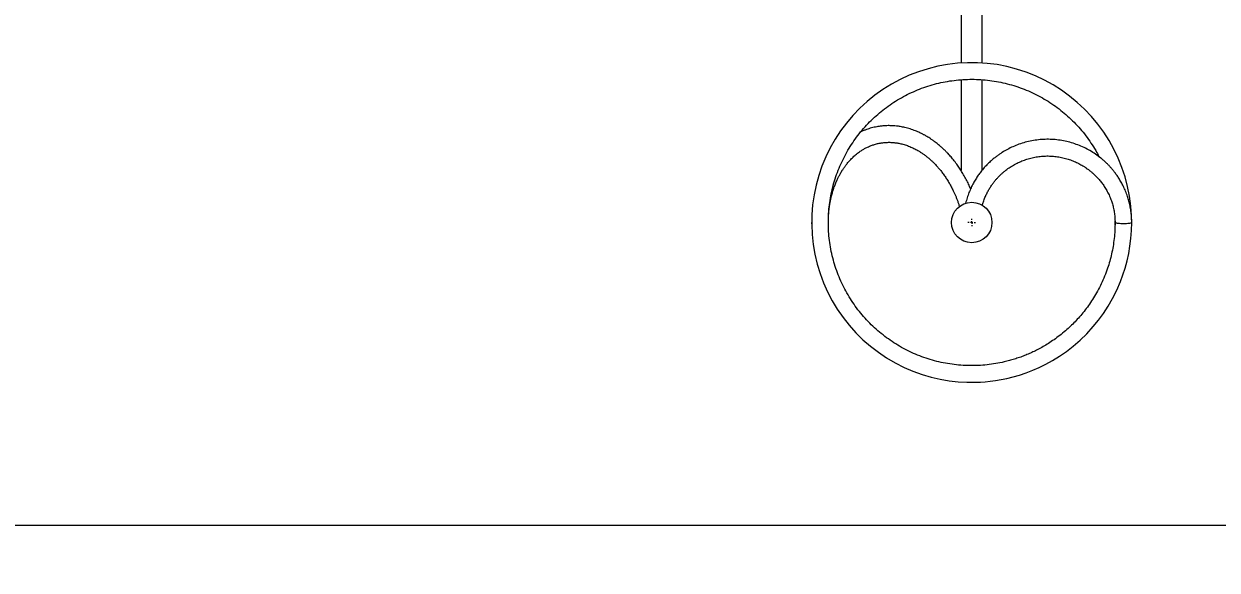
# Model space of a CAD drawing. Header units: millimetres. Extents: x -9609 to 9022, y -7175 to 8108.
# Drawn here: x -3519 to -1159, y -3581 to -2499 of the extents above; entities that cross this region are included whole.
import ezdxf

# ---------------------------------------------------------------- set-up
doc = ezdxf.new("R2010")
doc.units = ezdxf.units.MM
for name, color, linetype in [('DIKOM_ОБЪЕКТ', 7, 'Continuous'), ('DIKOM_РАЗМЕР_ЗОНА', 7, 'Continuous'), ('DIKOM_РАЗМЕР_ОБЪЕКТА', 7, 'Continuous')]:
    doc.layers.add(name, color=color, linetype=linetype)
doc.styles.add('style1', font='arial.ttf', dxfattribs={"width": 0.8})
doc.dimstyles.new('1-50', dxfattribs={"dimtxt": 300, "dimasz": 200, "dimexe": 100, "dimexo": 0, "dimgap": 100, "dimtad": 1, "dimtxsty": 'style1', "dimcen": 200, "dimclrd": 7, "dimclre": 7, "dimclrt": 7, "dimadec": 1, "dimazin": 2, "dimtfac": 1, "dimtmove": 0, "dimatfit": 2, "dimfxl": 0, "dimlwd": 25, "dimlwe": 18, "dimarcsym": 0})

# ---------------------------------------------------------------- blocks, each defined once
blk = doc.blocks.new('*D10')
at = {"layer": 'Defpoints', "color": 0, "transparency": 16777216}
for p in [(-405.5, 6589.2), (-8044.7, -3492.8), (424.1, -3492.8)]:
    blk.add_point(p, dxfattribs=at)
at = {"layer": 'DIKOM_РАЗМЕР_ОБЪЕКТА', "color": 7, "lineweight": 18, "transparency": 16777216}
for p, q in [((-405.5, 6589.2), (-8144.7, 6589.2)), ((424.1, -3492.8), (-8144.7, -3492.8))]:
    blk.add_line(p, q, dxfattribs=at)
at = {"layer": 'DIKOM_РАЗМЕР_ОБЪЕКТА', "color": 7, "lineweight": 25, "transparency": 16777216}
blk.add_line((-8044.7, 6389.2), (-8044.7, -3292.8), dxfattribs=at)
at = {"layer": 'DIKOM_РАЗМЕР_ОБЪЕКТА', "color": 7, "transparency": 16777216}
for points in [[(-8078, 6389.2), (-8011.3, 6389.2), (-8044.7, 6589.2)], [(-8078, -3292.8), (-8011.3, -3292.8), (-8044.7, -3492.8)]]:
    blk.add_solid(points, dxfattribs=at)
at = {"layer": 'DIKOM_РАЗМЕР_ОБЪЕКТА', "color": 7, "transparency": 16777216, "insert": (-8297.8, 1541.5), "char_height": 300, "attachment_point": 5, "rotation": 90, "style": 'style1'}
blk.add_mtext('10100', dxfattribs=at)
blk = doc.blocks.new('*D11')
at = {"layer": 'Defpoints', "color": 0, "transparency": 16777216}
for p in [(-5802.9, 757.2), (7024.1, 94.2), (7024.1, -5959.7)]:
    blk.add_point(p, dxfattribs=at)
at = {"layer": 'DIKOM_РАЗМЕР_ОБЪЕКТА', "color": 7, "lineweight": 18, "transparency": 16777216}
for p, q in [((-5802.9, 757.2), (-5802.9, -6059.7)), ((7024.1, 94.2), (7024.1, -6059.7))]:
    blk.add_line(p, q, dxfattribs=at)
at = {"layer": 'DIKOM_РАЗМЕР_ОБЪЕКТА', "color": 7, "lineweight": 25, "transparency": 16777216}
blk.add_line((-5602.9, -5959.7), (6824.1, -5959.7), dxfattribs=at)
at = {"layer": 'DIKOM_РАЗМЕР_ОБЪЕКТА', "color": 7, "transparency": 16777216}
for points in [[(-5602.9, -5926.4), (-5602.9, -5993), (-5802.9, -5959.7)], [(6824.1, -5926.4), (6824.1, -5993), (7024.1, -5959.7)]]:
    blk.add_solid(points, dxfattribs=at)
at = {"layer": 'DIKOM_РАЗМЕР_ОБЪЕКТА', "color": 7, "transparency": 16777216, "insert": (822.9, -5706.5), "char_height": 300, "attachment_point": 5, "style": 'style1'}
blk.add_mtext('12800', dxfattribs=at)
blk = doc.blocks.new('*D12')
at = {"layer": 'Defpoints', "color": 0, "transparency": 16777216}
for p in [(9021.7, -405.8), (-7512.4, -2805.8), (9021.7, -7075)]:
    blk.add_point(p, dxfattribs=at)
at = {"layer": 'DIKOM_РАЗМЕР_ЗОНА', "color": 7, "lineweight": 18, "transparency": 16777216}
for p, q in [((9021.7, -405.8), (9021.7, -7175)), ((-7512.4, -2805.8), (-7512.4, -7175))]:
    blk.add_line(p, q, dxfattribs=at)
at = {"layer": 'DIKOM_РАЗМЕР_ЗОНА', "color": 7, "lineweight": 25, "transparency": 16777216}
blk.add_line((-7312.4, -7075), (8821.7, -7075), dxfattribs=at)
at = {"layer": 'DIKOM_РАЗМЕР_ЗОНА', "color": 7, "transparency": 16777216}
for points in [[(-7312.4, -7041.7), (-7312.4, -7108.4), (-7512.4, -7075)], [(8821.7, -7041.7), (8821.7, -7108.4), (9021.7, -7075)]]:
    blk.add_solid(points, dxfattribs=at)
at = {"layer": 'DIKOM_РАЗМЕР_ЗОНА', "color": 7, "transparency": 16777216, "insert": (938.2, -6821.9), "char_height": 300, "attachment_point": 5, "style": 'style1'}
blk.add_mtext('16500', dxfattribs=at)
blk = doc.blocks.new('*D13')
at = {"layer": 'Defpoints', "color": 0, "transparency": 16777216}
for p in [(-4933.3, 8107.6), (-9159, -4977.8), (-1652.9, -4977.8)]:
    blk.add_point(p, dxfattribs=at)
at = {"layer": 'DIKOM_РАЗМЕР_ЗОНА', "color": 7, "lineweight": 18, "transparency": 16777216}
for p, q in [((-4933.3, 8107.6), (-9259, 8107.6)), ((-1652.9, -4977.8), (-9259, -4977.8))]:
    blk.add_line(p, q, dxfattribs=at)
at = {"layer": 'DIKOM_РАЗМЕР_ЗОНА', "color": 7, "lineweight": 25, "transparency": 16777216}
blk.add_line((-9159, 7907.6), (-9159, -4777.8), dxfattribs=at)
at = {"layer": 'DIKOM_РАЗМЕР_ЗОНА', "color": 7, "transparency": 16777216}
for points in [[(-9192.3, 7907.6), (-9125.7, 7907.6), (-9159, 8107.6)], [(-9192.3, -4777.8), (-9125.7, -4777.8), (-9159, -4977.8)]]:
    blk.add_solid(points, dxfattribs=at)
at = {"layer": 'DIKOM_РАЗМЕР_ЗОНА', "color": 7, "transparency": 16777216, "insert": (-9412.3, 1541.5), "char_height": 300, "attachment_point": 5, "rotation": 90, "style": 'style1'}
blk.add_mtext('13100', dxfattribs=at)
blk = doc.blocks.new('SW_CENTERMARKSYMBOL_3')
at = {"color": 7, "linetype": 'Continuous', "lineweight": 0}
for p, q in [((-5, 0), (-7.5, 0)), ((0, 0), (-2.5, 0)), ((0, 5), (0, 7.5)), ((0, 0), (0, 2.5)), ((0, 0), (0, -2.5)), ((0, 0), (2.5, 0)), ((5, 0), (7.5, 0)), ((0, -5), (0, -7.5))]:
    blk.add_line(p, q, dxfattribs=at)

msp = doc.modelspace()

# ---------------------------------------------------------------- linework, layer by layer
at = {"layer": 'DIKOM_ОБЪЕКТ', "color": 7, "linetype": 'Continuous', "lineweight": 15}
for p, q in [((-1665.525, -2478.788), (-1665.525, -2577.048)), ((-1623.525, -2577.001), (-1623.525, -2478.788)), ((-1665.525, -2610.051), (-1665.525, -2790.032)), ((-1623.525, -2788.914), (-1623.525, -2610.162)), ((-1961.025, -2892.764), (-1960.851, -2898.842)), ((-1361.152, -2889.636), (-1361.18, -2898.202))]:
    msp.add_line(p, q, dxfattribs=at)
at = {"layer": 'DIKOM_ОБЪЕКТ', "color": 7, "linetype": 'Continuous', "lineweight": 15, "flags": 128}
for points in [[(-1328.219, -2887.252), (-1328.289, -2879.917), (-1329.703, -2860.255), (-1332.335, -2840.72), (-1336.179, -2821.386), (-1341.223, -2802.331), (-1347.442, -2783.625), (-1354.811, -2765.342), (-1363.303, -2747.553), (-1372.889, -2730.33), (-1383.53, -2713.736), (-1395.18, -2697.835), (-1407.796, -2682.689), (-1421.333, -2668.361), (-1435.737, -2654.904), (-1450.949, -2642.368), (-1466.91, -2630.801), (-1483.563, -2620.252), (-1500.84, -2610.763), (-1518.674, -2602.365), (-1536.995, -2595.092), (-1555.733, -2588.975), (-1574.818, -2584.039), (-1594.172, -2580.3), (-1613.721, -2577.769), (-1633.389, -2576.46), (-1653.101, -2576.383), (-1672.779, -2577.532), (-1692.349, -2579.901), (-1711.733, -2583.482), (-1730.855, -2588.267), (-1749.642, -2594.234), (-1768.023, -2601.356), (-1785.925, -2609.607), (-1803.278, -2618.959), (-1820.013, -2629.375), (-1836.069, -2640.81), (-1851.384, -2653.221), (-1865.895, -2666.562), (-1879.545, -2680.783), (-1892.285, -2695.825), (-1904.065, -2711.629), (-1914.839, -2728.137), (-1924.561, -2745.284), (-1933.198, -2763.004), (-1940.717, -2781.225), (-1947.088, -2799.879), (-1952.282, -2818.894), (-1956.282, -2838.197), (-1959.075, -2857.71), (-1960.649, -2877.359), (-1960.995, -2897.068), (-1960.11, -2916.761), (-1958.005, -2936.36), (-1954.685, -2955.791), (-1950.161, -2974.976), (-1944.448, -2993.842), (-1937.573, -3012.317), (-1929.564, -3030.329), (-1920.449, -3047.806), (-1910.261, -3064.681), (-1899.042, -3080.889), (-1886.838, -3096.369), (-1873.695, -3111.06), (-1859.661, -3124.902), (-1844.791, -3137.842), (-1829.147, -3149.835), (-1812.787, -3160.831), (-1795.773, -3170.785), (-1778.323, -3179.588), (-1760.631, -3187.195), (-1742.783, -3193.625), (-1724.858, -3198.899), (-1706.934, -3203.047), (-1689.084, -3206.108), (-1671.374, -3208.121), (-1653.866, -3209.126), (-1636.616, -3209.165), (-1627.089, -3208.781), (-1617.666, -3208.119), (-1607.99, -3207.144), (-1597.581, -3205.76), (-1586.459, -3203.89), (-1574.869, -3201.503), (-1562.651, -3198.491), (-1549.848, -3194.77), (-1536.507, -3190.257), (-1523.96, -3185.397), (-1511.069, -3179.749), (-1497.891, -3173.247), (-1484.495, -3165.826), (-1470.956, -3157.424), (-1457.357, -3147.986), (-1443.788, -3137.458), (-1430.353, -3125.792), (-1417.164, -3112.943), (-1404.342, -3098.877), (-1394.028, -3086.21), (-1384.135, -3072.674), (-1374.746, -3058.268), (-1365.952, -3042.993), (-1357.84, -3026.861), (-1350.5, -3009.893), (-1345.558, -2996.635), (-1341.143, -2982.938), (-1337.299, -2968.818), (-1334.064, -2954.297), (-1331.48, -2939.401), (-1329.586, -2924.158), (-1328.421, -2908.6), (-1328.025, -2892.765), (-1328.025, -2892.765)], [(-1328.025, -2892.765), (-1328.025, -2892.766), (-1328.202, -2893.143), (-1328.727, -2893.513), (-1329.589, -2893.866), (-1330.769, -2894.197), (-1332.242, -2894.496), (-1333.977, -2894.759), (-1335.937, -2894.979), (-1338.08, -2895.152), (-1340.36, -2895.274), (-1342.73, -2895.342), (-1345.137, -2895.356), (-1347.531, -2895.314), (-1349.861, -2895.218), (-1352.078, -2895.07), (-1354.133, -2894.873), (-1355.984, -2894.63), (-1357.59, -2894.348), (-1358.918, -2894.032), (-1359.94, -2893.689), (-1360.632, -2893.327), (-1360.982, -2892.952), (-1361.025, -2892.765)]]:
    msp.add_lwpolyline(points, dxfattribs=at)
at = {"layer": 'DIKOM_ОБЪЕКТ', "color": 7, "linetype": 'Continuous', "lineweight": 15}
msp.add_circle((-1644.525, -2892.764), 40, dxfattribs=at)
for points, knots in [([(-1361.025, -2892.764), (-1361.114, -2898.166), (-1361.29, -2908.856), (-1362.691, -2924.67), (-1364.853, -2940.047), (-1367.794, -2954.949), (-1371.431, -2969.342), (-1375.985, -2984.087), (-1381.536, -2999.065), (-1388.152, -3014.136), (-1395.393, -3028.366), (-1403.166, -3041.746), (-1411.378, -3054.274), (-1419.937, -3065.963), (-1428.759, -3076.825), (-1437.767, -3086.881), (-1446.89, -3096.154), (-1456.777, -3105.332), (-1467.397, -3114.275), (-1478.699, -3122.841), (-1489.767, -3130.415), (-1500.516, -3137.067), (-1510.871, -3142.87), (-1520.809, -3147.92), (-1530.499, -3152.389), (-1540.156, -3156.419), (-1549.97, -3160.097), (-1559.95, -3163.422), (-1570.085, -3166.385), (-1582.429, -3169.497), (-1597.067, -3172.435), (-1614.046, -3174.792), (-1631.237, -3176.127), (-1648.578, -3176.414), (-1666.003, -3175.628), (-1683.445, -3173.759), (-1700.812, -3170.804), (-1718.004, -3166.767), (-1734.918, -3161.66), (-1751.481, -3155.509), (-1767.63, -3148.341), (-1783.303, -3140.185), (-1798.436, -3131.066), (-1812.97, -3121.02), (-1826.852, -3110.091), (-1840.029, -3098.322), (-1852.448, -3085.753), (-1864.055, -3072.433), (-1874.813, -3058.418), (-1884.681, -3043.762), (-1893.618, -3028.521), (-1901.583, -3012.749), (-1908.552, -2996.513), (-1914.499, -2979.877), (-1919.402, -2962.902), (-1923.233, -2945.654), (-1925.982, -2928.201), (-1927.643, -2910.611), (-1928.209, -2892.952), (-1927.669, -2875.292), (-1926.029, -2857.701), (-1923.3, -2840.244), (-1919.493, -2822.991), (-1914.617, -2806.009), (-1908.69, -2789.365), (-1901.74, -2773.121), (-1893.795, -2757.34), (-1884.883, -2742.083), (-1875.034, -2727.415), (-1864.292, -2713.387), (-1852.701, -2700.053), (-1840.303, -2687.465), (-1827.141, -2675.678), (-1813.272, -2664.732), (-1798.75, -2654.669), (-1783.631, -2645.527), (-1767.97, -2637.348), (-1751.829, -2630.162), (-1735.273, -2623.991), (-1718.367, -2618.86), (-1701.173, -2614.794), (-1683.758, -2611.81), (-1666.192, -2609.914), (-1648.542, -2609.111), (-1630.876, -2609.409), (-1613.264, -2610.811), (-1595.773, -2613.306), (-1578.47, -2616.881), (-1561.423, -2621.525), (-1544.7, -2627.227), (-1528.364, -2633.958), (-1512.478, -2641.69), (-1497.103, -2650.394), (-1482.302, -2660.043), (-1468.131, -2670.595), (-1454.643, -2682.006), (-1441.888, -2694.233), (-1429.924, -2707.233), (-1418.787, -2720.951), (-1408.553, -2735.35), (-1399.804, -2749.211), (-1394.93, -2758.501), (-1392.79, -2762.578)], [0, 0, 0, 0, 0.00984551, 0.0194846, 0.02891693, 0.03814173, 0.04715847, 0.05596695, 0.06626212, 0.07625798, 0.08595465, 0.09535228, 0.10445047, 0.11324934, 0.12174897, 0.12994939, 0.13785073, 0.14545279, 0.15453407, 0.16314773, 0.17129371, 0.17897202, 0.18618276, 0.19292597, 0.19928695, 0.20563025, 0.21199728, 0.21838797, 0.22480232, 0.23124037, 0.24158969, 0.25199987, 0.26247078, 0.27300235, 0.28359461, 0.29424764, 0.3049595, 0.3156884, 0.3264173, 0.33714627, 0.34787528, 0.35860415, 0.36933292, 0.38006167, 0.39079055, 0.4015195, 0.41224861, 0.42297755, 0.43370641, 0.44443526, 0.45516422, 0.46589325, 0.47662228, 0.48735125, 0.49808008, 0.50880897, 0.51953806, 0.53026718, 0.54099598, 0.55172452, 0.56245336, 0.57318247, 0.58391155, 0.59464049, 0.60536928, 0.61609812, 0.62682704, 0.63755617, 0.64828516, 0.65901396, 0.66974272, 0.68047161, 0.6912007, 0.70192973, 0.71265866, 0.72338733, 0.73411594, 0.74484484, 0.75557395, 0.76630298, 0.77703184, 0.78776073, 0.79848976, 0.80921874, 0.81994766, 0.83067654, 0.8414055, 0.85213448, 0.86286342, 0.87359234, 0.88432125, 0.89505015, 0.90577893, 0.91650771, 0.92723648, 0.93796535, 0.94869426, 0.95942328, 0.97015221, 0.98088112, 0.99160999, 1, 1, 1, 1]), ([(-1646.636, -2825.953), (-1646.962, -2825.151), (-1648.542, -2821.266), (-1651.838, -2814.327), (-1656.543, -2805.044), (-1661.699, -2795.943), (-1667.024, -2787.393), (-1672.768, -2778.962), (-1678.838, -2770.846), (-1685.133, -2763.202), (-1690.611, -2757.1), (-1695.535, -2751.987), (-1700.271, -2747.361), (-1705.61, -2742.491), (-1711.62, -2737.419), (-1717.47, -2732.898), (-1722.816, -2729.089), (-1727.216, -2726.157), (-1731.138, -2723.702), (-1734.473, -2721.726), (-1737.204, -2720.184), (-1739.447, -2718.966), (-1741.634, -2717.816), (-1744.207, -2716.513), (-1747.485, -2714.935), (-1751.413, -2713.164), (-1755.985, -2711.262), (-1761.03, -2709.36), (-1766.3, -2707.594), (-1771.486, -2706.069), (-1776.437, -2704.804), (-1781.146, -2703.774), (-1786.705, -2702.748), (-1792.91, -2701.88), (-1799.55, -2701.299), (-1805.173, -2701.067), (-1809.994, -2701.052), (-1814.235, -2701.178), (-1818.261, -2701.424), (-1822.084, -2701.773), (-1825.96, -2702.238), (-1830.113, -2702.864), (-1834.818, -2703.738), (-1839.899, -2704.887), (-1845.128, -2706.303), (-1850.23, -2707.911), (-1855.551, -2709.836), (-1860.22, -2711.714), (-1863.2, -2713.129), (-1864.243, -2713.623)], [0, 0, 0, 0, 0.00837193, 0.04053918, 0.07477375, 0.11017683, 0.14362951, 0.17486514, 0.21240859, 0.24614003, 0.27605462, 0.29700186, 0.31990745, 0.34527927, 0.37312374, 0.40344804, 0.42455964, 0.44413985, 0.46105383, 0.4752975, 0.48686747, 0.49576099, 0.5036357, 0.51436316, 0.52794609, 0.54438762, 0.56286447, 0.58398097, 0.60577639, 0.62653725, 0.6462616, 0.66494716, 0.68259191, 0.71223109, 0.73836038, 0.76098869, 0.77851116, 0.79523148, 0.81114855, 0.82626146, 0.84073168, 0.85742915, 0.876178, 0.89767721, 0.91942529, 0.94058203, 0.96114655, 0.98640419, 1, 1, 1, 1]), ([(-1928.025, -2892.765), (-1927.969, -2888.895), (-1927.86, -2881.353), (-1927.013, -2870.483), (-1925.769, -2860.339), (-1924.16, -2850.934), (-1922.279, -2842.262), (-1920.195, -2834.312), (-1917.716, -2826.218), (-1914.849, -2818.196), (-1911.635, -2810.453), (-1908.558, -2803.895), (-1905.725, -2798.445), (-1903.325, -2794.199), (-1901.337, -2790.895), (-1899.7, -2788.304), (-1898.228, -2786.07), (-1896.933, -2784.175), (-1895.692, -2782.416), (-1894.295, -2780.495), (-1892.582, -2778.228), (-1890.475, -2775.569), (-1887.979, -2772.585), (-1885.128, -2769.389), (-1882.078, -2766.199), (-1879.001, -2763.199), (-1875.707, -2760.201), (-1872.211, -2757.256), (-1868.541, -2754.417), (-1865.075, -2751.95), (-1861.907, -2749.865), (-1859.011, -2748.093), (-1856.285, -2746.535), (-1853.418, -2745.006), (-1850.252, -2743.447), (-1846.804, -2741.903), (-1843.291, -2740.49), (-1839.896, -2739.269), (-1836.374, -2738.141), (-1832.836, -2737.154), (-1829.421, -2736.344), (-1826.443, -2735.74), (-1823.485, -2735.229), (-1820.069, -2734.747), (-1815.928, -2734.327), (-1811.393, -2734.077), (-1806.938, -2734.042), (-1802.925, -2734.181), (-1799.466, -2734.429), (-1796.437, -2734.74), (-1793.5, -2735.123), (-1790.324, -2735.628), (-1786.704, -2736.324), (-1782.644, -2737.257), (-1778.268, -2738.447), (-1773.877, -2739.837), (-1769.355, -2741.466), (-1765.013, -2743.228), (-1760.849, -2745.109), (-1756.977, -2747.015), (-1752.931, -2749.173), (-1748.457, -2751.771), (-1743.603, -2754.851), (-1738.455, -2758.426), (-1733.218, -2762.412), (-1728.217, -2766.572), (-1723.72, -2770.621), (-1719.811, -2774.389), (-1716.252, -2778.031), (-1712.418, -2782.181), (-1708.068, -2787.215), (-1703.193, -2793.336), (-1698.289, -2800.053), (-1693.535, -2807.187), (-1689.056, -2814.552), (-1684.859, -2822.128), (-1681.375, -2829.051), (-1678.49, -2835.283), (-1676.114, -2840.79), (-1673.832, -2846.482), (-1671.674, -2852.332), (-1669.989, -2857.234), (-1669.077, -2860.193), (-1668.785, -2861.14)], [0, 0, 0, 0, 0.02365968, 0.04611639, 0.06737371, 0.08743369, 0.10629902, 0.12397266, 0.14045727, 0.16154056, 0.18030352, 0.19675121, 0.21088788, 0.22271921, 0.23087068, 0.23813969, 0.24452725, 0.25003429, 0.25468847, 0.26014632, 0.26738654, 0.27558702, 0.28528059, 0.29643722, 0.30784543, 0.31885723, 0.32947359, 0.34241455, 0.35471769, 0.36628298, 0.3765284, 0.38536332, 0.39389145, 0.40225708, 0.41217097, 0.42315881, 0.43374809, 0.44383425, 0.45341818, 0.4648247, 0.47473559, 0.48299935, 0.49046804, 0.50012673, 0.51223393, 0.52570599, 0.53847141, 0.54964581, 0.55922859, 0.56724909, 0.57477774, 0.58350524, 0.59343303, 0.60456287, 0.6168964, 0.62944151, 0.64076737, 0.65432755, 0.66555356, 0.67560524, 0.68692836, 0.69982867, 0.71384453, 0.7288873, 0.74495385, 0.76057896, 0.7743938, 0.78668713, 0.79755842, 0.80867745, 0.82436289, 0.84145808, 0.85970119, 0.8779393, 0.89603589, 0.91398997, 0.93195803, 0.943961, 0.95618871, 0.96864119, 0.98131845, 0.99402421, 1, 1, 1, 1]), ([(-1328.025, -2892.765), (-1328.102, -2888.952), (-1328.253, -2881.489), (-1329.432, -2870.589), (-1331.19, -2860.266), (-1333.493, -2850.546), (-1336.438, -2840.75), (-1340.051, -2831.015), (-1344.324, -2821.486), (-1348.822, -2812.909), (-1353.409, -2805.25), (-1357.964, -2798.469), (-1362.383, -2792.523), (-1366.642, -2787.272), (-1370.851, -2782.478), (-1375.159, -2777.929), (-1379.666, -2773.52), (-1384.368, -2769.258), (-1390.912, -2763.769), (-1399.565, -2757.325), (-1410.619, -2750.364), (-1422.284, -2744.24), (-1434.448, -2739.033), (-1446.997, -2734.799), (-1459.844, -2731.562), (-1472.91, -2729.348), (-1486.111, -2728.166), (-1499.365, -2728.025), (-1512.588, -2728.927), (-1525.697, -2730.863), (-1538.579, -2733.818), (-1551.031, -2737.723), (-1562.861, -2742.463), (-1573.93, -2747.892), (-1582.812, -2753.076), (-1589.761, -2757.668), (-1595.122, -2761.522), (-1600.636, -2765.826), (-1606.568, -2770.888), (-1613.028, -2776.988), (-1619.881, -2784.242), (-1626.156, -2791.792), (-1631.766, -2799.415), (-1636.674, -2806.877), (-1641.422, -2815.063), (-1645.922, -2823.99), (-1650.049, -2833.674), (-1653.719, -2843.982), (-1655.582, -2851.166), (-1656.521, -2854.784)], [0, 0, 0, 0, 0.02386991, 0.0467258, 0.06856776, 0.08939414, 0.10920471, 0.13253843, 0.1542861, 0.17444754, 0.19302318, 0.21001322, 0.22541682, 0.23923424, 0.25216923, 0.26517904, 0.27826922, 0.29143953, 0.3046901, 0.33142751, 0.35848632, 0.38581967, 0.41318591, 0.44054937, 0.46791112, 0.4952713, 0.52262897, 0.54998579, 0.57734203, 0.60469893, 0.63205644, 0.65922321, 0.68558203, 0.71108534, 0.7357338, 0.7494369, 0.76286021, 0.77679509, 0.79295126, 0.81138761, 0.83210425, 0.85510153, 0.87255908, 0.89113502, 0.91082847, 0.93163976, 0.95356927, 0.97661591, 1, 1, 1, 1]), ([(-1623.465, -2858.882), (-1622.8, -2856.489), (-1621.34, -2851.227), (-1618.419, -2843.512), (-1615.02, -2835.899), (-1611.423, -2829.049), (-1607.607, -2822.675), (-1603.651, -2816.83), (-1599.643, -2811.54), (-1595.753, -2806.882), (-1591.859, -2802.612), (-1587.799, -2798.53), (-1583.532, -2794.599), (-1577.931, -2789.875), (-1570.798, -2784.564), (-1561.93, -2778.981), (-1552.567, -2774.067), (-1542.798, -2769.886), (-1532.716, -2766.485), (-1522.391, -2763.885), (-1511.888, -2762.106), (-1501.275, -2761.157), (-1490.618, -2761.045), (-1479.987, -2761.772), (-1469.449, -2763.329), (-1459.097, -2765.705), (-1449.093, -2768.844), (-1439.594, -2772.651), (-1430.709, -2777.01), (-1423.584, -2781.17), (-1418.013, -2784.852), (-1413.715, -2787.942), (-1409.297, -2791.392), (-1404.545, -2795.448), (-1399.372, -2800.332), (-1393.888, -2806.138), (-1388.497, -2812.625), (-1383.321, -2819.757), (-1378.469, -2827.482), (-1373.874, -2836.119), (-1369.997, -2844.995), (-1366.848, -2853.963), (-1364.39, -2862.881), (-1362.519, -2872.369), (-1361.267, -2882.393), (-1361.107, -2889.26), (-1361.025, -2892.764)], [0, 0, 0, 0, 0.0196401, 0.043177, 0.06511781, 0.08546145, 0.10420801, 0.12367608, 0.14105626, 0.15644829, 0.17141283, 0.18648534, 0.20166559, 0.21695368, 0.24396332, 0.27130361, 0.29892706, 0.32658845, 0.35425088, 0.38191474, 0.40957944, 0.43724312, 0.46490615, 0.49256791, 0.52022881, 0.54788799, 0.57535038, 0.60199104, 0.62776195, 0.65266375, 0.66650524, 0.68006231, 0.69414005, 0.7104597, 0.72907811, 0.74999434, 0.77320772, 0.79540494, 0.81936004, 0.84507177, 0.87254052, 0.89578267, 0.92014978, 0.94564253, 0.9722593, 1, 1, 1, 1])]:
    msp.add_open_spline(points, degree=3, knots=knots, dxfattribs=at)

# ---------------------------------------------------------------- block references
at = {"layer": 'DIKOM_ОБЪЕКТ', "color": 7, "linetype": 'Continuous', "lineweight": 15, "rotation": 180}
msp.add_blockref('SW_CENTERMARKSYMBOL_3', (-1644.525, -2892.764), dxfattribs=at)

# ---------------------------------------------------------------- dimensions: what is measured, and where the dimension line sits
at = {"layer": 'DIKOM_РАЗМЕР_ЗОНА'}
dim = msp.add_linear_dim(base=(-9158.984, -4977.788), p1=(-4933.276, 8107.631), p2=(-1652.914, -4977.788), angle=90, text='13100', dimstyle='1-50', dxfattribs=at)
dim.commit()
dim.dimension.update_dxf_attribs({"geometry": '*D13', "text_midpoint": (-9158.984, 1541.499), "dimtype": 160})
dim = msp.add_linear_dim(base=(9021.679, -7075.029), p1=(-7512.36, -2805.788), p2=(9021.679, -405.788), text='16500', dimstyle='1-50', dxfattribs=at)
dim.commit()
dim.dimension.update_dxf_attribs({"geometry": '*D12', "text_midpoint": (938.228, -7075.029), "dimtype": 160})
at = {"layer": 'DIKOM_РАЗМЕР_ОБЪЕКТА'}
dim = msp.add_linear_dim(base=(-8044.657, -3492.788), p1=(-405.539, 6589.161), p2=(424.086, -3492.788), angle=90, text='10100', dimstyle='1-50', dxfattribs=at)
dim.commit()
dim.dimension.update_dxf_attribs({"geometry": '*D10', "text_midpoint": (-8044.657, 1541.499), "dimtype": 160})
dim = msp.add_linear_dim(base=(7024.127, -5959.715), p1=(-5802.915, 757.212), p2=(7024.127, 94.212), text='12800', dimstyle='1-50', dxfattribs=at)
dim.commit()
dim.dimension.update_dxf_attribs({"geometry": '*D11', "text_midpoint": (822.879, -5959.715), "dimtype": 160})

doc.saveas('drawing.dxf')
